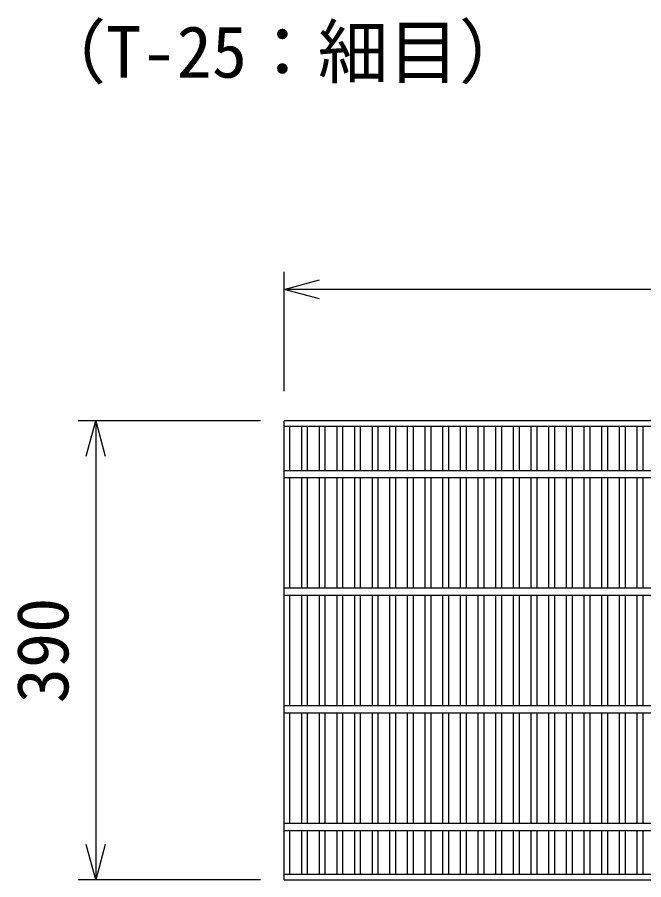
# Model space of a CAD drawing. Units: millimetres, scale not verified. Extents: x -16800 to 16800, y -5940 to 5940.
# Drawn here: x -2705 to -2173, y 142 to 875 of the extents above; entities that cross this region are included whole.
import ezdxf
from ezdxf.enums import TextEntityAlignment as Align

# ---------------------------------------------------------------- set-up
doc = ezdxf.new("R2010")
doc.units = ezdxf.units.MM
doc.header["$LTSCALE"] = 20
doc.layers.add('0-0_DIM', color=7, linetype='Continuous', lineweight=25)
doc.layers.add('0-2_HATCH', color=6, linetype='Continuous', lineweight=25)
doc.styles.add('ＭＳ ゴシック', font='')
doc.styles.get('ＭＳ ゴシック').set_extended_font_data('MS Gothic')

msp = doc.modelspace()

# ---------------------------------------------------------------- linework, layer by layer
at = {"layer": '0-0_DIM'}
for p, q in [((-2478.07, 557.29), (-2478.07, 658.88)), ((-1483.07, 643.88), (-2478.07, 643.88)), ((-2498.07, 532.07), (-2653.07, 532.07)), ((-2638.07, 532.07), (-2638.07, 142.07)), ((-2498.07, 142.07), (-2653.07, 142.07))]:
    msp.add_line(p, q, dxfattribs=at)
for points in [[(-2448.07, 635.84), (-2478.07, 643.88), (-2448.07, 651.92)], [(-2646.1, 502.07), (-2638.07, 532.07), (-2630.03, 502.07)], [(-2630.03, 172.07), (-2638.07, 142.07), (-2646.1, 172.07)]]:
    msp.add_lwpolyline(points, dxfattribs=at)
at = {"layer": '0-2_HATCH'}
for p, q in [((-2478.07, 142.07), (-2478.07, 532.07)), ((-1483.07, 532.07), (-2478.07, 532.07)), ((-2478.07, 527.57), (-1483.07, 527.57)), ((-2473.07, 490.07), (-2473.07, 527.57)), ((-2463.07, 490.07), (-2463.07, 527.57)), ((-2458.07, 490.07), (-2458.07, 527.57)), ((-2448.07, 490.07), (-2448.07, 527.57)), ((-2443.07, 490.07), (-2443.07, 527.57)), ((-2433.07, 490.07), (-2433.07, 527.57)), ((-2428.07, 490.07), (-2428.07, 527.57)), ((-2418.07, 490.07), (-2418.07, 527.57)), ((-2413.07, 490.07), (-2413.07, 527.57)), ((-2403.07, 490.07), (-2403.07, 527.57)), ((-2398.07, 490.07), (-2398.07, 527.57)), ((-2388.07, 490.07), (-2388.07, 527.57)), ((-2383.07, 490.07), (-2383.07, 527.57)), ((-2373.07, 490.07), (-2373.07, 527.57)), ((-2368.07, 490.07), (-2368.07, 527.57)), ((-2358.07, 490.07), (-2358.07, 527.57)), ((-2353.07, 490.07), (-2353.07, 527.57)), ((-2343.07, 490.07), (-2343.07, 527.57)), ((-2338.07, 490.07), (-2338.07, 527.57)), ((-2328.07, 490.07), (-2328.07, 527.57)), ((-2323.07, 490.07), (-2323.07, 527.57)), ((-2313.07, 490.07), (-2313.07, 527.57)), ((-2308.07, 490.07), (-2308.07, 527.57)), ((-2298.07, 490.07), (-2298.07, 527.57)), ((-2293.07, 490.07), (-2293.07, 527.57)), ((-2283.07, 490.07), (-2283.07, 527.57)), ((-2278.07, 490.07), (-2278.07, 527.57)), ((-2268.07, 490.07), (-2268.07, 527.57)), ((-2263.07, 490.07), (-2263.07, 527.57)), ((-2253.07, 490.07), (-2253.07, 527.57)), ((-2248.07, 490.07), (-2248.07, 527.57)), ((-2238.07, 490.07), (-2238.07, 527.57)), ((-2233.07, 490.07), (-2233.07, 527.57)), ((-2223.07, 490.07), (-2223.07, 527.57)), ((-2218.07, 490.07), (-2218.07, 527.57)), ((-2208.07, 490.07), (-2208.07, 527.57)), ((-2203.07, 490.07), (-2203.07, 527.57)), ((-2193.07, 490.07), (-2193.07, 527.57)), ((-2188.07, 490.07), (-2188.07, 527.57)), ((-2178.07, 490.07), (-2178.07, 527.57)), ((-2173.07, 490.07), (-2173.07, 527.57)), ((-2478.07, 490.07), (-1483.07, 490.07)), ((-2478.07, 484.07), (-1483.07, 484.07)), ((-2473.07, 390.07), (-2473.07, 484.07)), ((-2463.07, 390.07), (-2463.07, 484.07)), ((-2458.07, 390.07), (-2458.07, 484.07)), ((-2448.07, 390.07), (-2448.07, 484.07)), ((-2443.07, 390.07), (-2443.07, 484.07)), ((-2433.07, 390.07), (-2433.07, 484.07)), ((-2428.07, 390.07), (-2428.07, 484.07)), ((-2418.07, 390.07), (-2418.07, 484.07)), ((-2413.07, 390.07), (-2413.07, 484.07)), ((-2403.07, 390.07), (-2403.07, 484.07)), ((-2398.07, 390.07), (-2398.07, 484.07)), ((-2388.07, 390.07), (-2388.07, 484.07)), ((-2383.07, 390.07), (-2383.07, 484.07)), ((-2373.07, 390.07), (-2373.07, 484.07)), ((-2368.07, 390.07), (-2368.07, 484.07)), ((-2358.07, 390.07), (-2358.07, 484.07)), ((-2353.07, 390.07), (-2353.07, 484.07)), ((-2343.07, 390.07), (-2343.07, 484.07)), ((-2338.07, 390.07), (-2338.07, 484.07)), ((-2328.07, 390.07), (-2328.07, 484.07)), ((-2323.07, 390.07), (-2323.07, 484.07)), ((-2313.07, 390.07), (-2313.07, 484.07)), ((-2308.07, 390.07), (-2308.07, 484.07)), ((-2298.07, 390.07), (-2298.07, 484.07)), ((-2293.07, 390.07), (-2293.07, 484.07)), ((-2283.07, 390.07), (-2283.07, 484.07)), ((-2278.07, 390.07), (-2278.07, 484.07)), ((-2268.07, 390.07), (-2268.07, 484.07)), ((-2263.07, 390.07), (-2263.07, 484.07)), ((-2253.07, 390.07), (-2253.07, 484.07)), ((-2248.07, 390.07), (-2248.07, 484.07)), ((-2238.07, 390.07), (-2238.07, 484.07)), ((-2233.07, 390.07), (-2233.07, 484.07)), ((-2223.07, 390.07), (-2223.07, 484.07)), ((-2218.07, 390.07), (-2218.07, 484.07)), ((-2208.07, 390.07), (-2208.07, 484.07)), ((-2203.07, 390.07), (-2203.07, 484.07)), ((-2193.07, 390.07), (-2193.07, 484.07)), ((-2188.07, 390.07), (-2188.07, 484.07)), ((-2178.07, 390.07), (-2178.07, 484.07)), ((-2173.07, 390.07), (-2173.07, 484.07)), ((-2478.07, 390.07), (-1483.07, 390.07)), ((-2478.07, 384.07), (-1483.07, 384.07)), ((-2473.07, 290.07), (-2473.07, 384.07)), ((-2463.07, 290.07), (-2463.07, 384.07)), ((-2458.07, 290.07), (-2458.07, 384.07)), ((-2448.07, 290.07), (-2448.07, 384.07)), ((-2443.07, 290.07), (-2443.07, 384.07)), ((-2433.07, 290.07), (-2433.07, 384.07)), ((-2428.07, 290.07), (-2428.07, 384.07)), ((-2418.07, 290.07), (-2418.07, 384.07)), ((-2413.07, 290.07), (-2413.07, 384.07)), ((-2403.07, 290.07), (-2403.07, 384.07)), ((-2398.07, 290.07), (-2398.07, 384.07)), ((-2388.07, 290.07), (-2388.07, 384.07)), ((-2383.07, 290.07), (-2383.07, 384.07)), ((-2373.07, 290.07), (-2373.07, 384.07)), ((-2368.07, 290.07), (-2368.07, 384.07)), ((-2358.07, 290.07), (-2358.07, 384.07)), ((-2353.07, 290.07), (-2353.07, 384.07)), ((-2343.07, 290.07), (-2343.07, 384.07)), ((-2338.07, 290.07), (-2338.07, 384.07)), ((-2328.07, 290.07), (-2328.07, 384.07)), ((-2323.07, 290.07), (-2323.07, 384.07)), ((-2313.07, 290.07), (-2313.07, 384.07)), ((-2308.07, 290.07), (-2308.07, 384.07)), ((-2298.07, 290.07), (-2298.07, 384.07)), ((-2293.07, 290.07), (-2293.07, 384.07)), ((-2283.07, 290.07), (-2283.07, 384.07)), ((-2278.07, 290.07), (-2278.07, 384.07)), ((-2268.07, 290.07), (-2268.07, 384.07)), ((-2263.07, 290.07), (-2263.07, 384.07)), ((-2253.07, 290.07), (-2253.07, 384.07)), ((-2248.07, 290.07), (-2248.07, 384.07)), ((-2238.07, 290.07), (-2238.07, 384.07)), ((-2233.07, 290.07), (-2233.07, 384.07)), ((-2223.07, 290.07), (-2223.07, 384.07)), ((-2218.07, 290.07), (-2218.07, 384.07)), ((-2208.07, 290.07), (-2208.07, 384.07)), ((-2203.07, 290.07), (-2203.07, 384.07)), ((-2193.07, 290.07), (-2193.07, 384.07)), ((-2188.07, 290.07), (-2188.07, 384.07)), ((-2178.07, 290.07), (-2178.07, 384.07)), ((-2173.07, 290.07), (-2173.07, 384.07)), ((-2478.07, 290.07), (-1483.07, 290.07)), ((-2478.07, 284.07), (-1483.07, 284.07)), ((-2473.07, 190.07), (-2473.07, 284.07)), ((-2463.07, 190.07), (-2463.07, 284.07)), ((-2458.07, 190.07), (-2458.07, 284.07)), ((-2448.07, 190.07), (-2448.07, 284.07)), ((-2443.07, 190.07), (-2443.07, 284.07)), ((-2433.07, 190.07), (-2433.07, 284.07)), ((-2428.07, 190.07), (-2428.07, 284.07)), ((-2418.07, 190.07), (-2418.07, 284.07)), ((-2413.07, 190.07), (-2413.07, 284.07)), ((-2403.07, 190.07), (-2403.07, 284.07)), ((-2398.07, 190.07), (-2398.07, 284.07)), ((-2388.07, 190.07), (-2388.07, 284.07)), ((-2383.07, 190.07), (-2383.07, 284.07)), ((-2373.07, 190.07), (-2373.07, 284.07)), ((-2368.07, 190.07), (-2368.07, 284.07)), ((-2358.07, 190.07), (-2358.07, 284.07)), ((-2353.07, 190.07), (-2353.07, 284.07)), ((-2343.07, 190.07), (-2343.07, 284.07)), ((-2338.07, 190.07), (-2338.07, 284.07)), ((-2328.07, 190.07), (-2328.07, 284.07)), ((-2323.07, 190.07), (-2323.07, 284.07)), ((-2313.07, 190.07), (-2313.07, 284.07)), ((-2308.07, 190.07), (-2308.07, 284.07)), ((-2298.07, 190.07), (-2298.07, 284.07)), ((-2293.07, 190.07), (-2293.07, 284.07)), ((-2283.07, 190.07), (-2283.07, 284.07)), ((-2278.07, 190.07), (-2278.07, 284.07)), ((-2268.07, 190.07), (-2268.07, 284.07)), ((-2263.07, 190.07), (-2263.07, 284.07)), ((-2253.07, 190.07), (-2253.07, 284.07)), ((-2248.07, 190.07), (-2248.07, 284.07)), ((-2238.07, 190.07), (-2238.07, 284.07)), ((-2233.07, 190.07), (-2233.07, 284.07)), ((-2223.07, 190.07), (-2223.07, 284.07)), ((-2218.07, 190.07), (-2218.07, 284.07)), ((-2208.07, 190.07), (-2208.07, 284.07)), ((-2203.07, 190.07), (-2203.07, 284.07)), ((-2193.07, 190.07), (-2193.07, 284.07)), ((-2188.07, 190.07), (-2188.07, 284.07)), ((-2178.07, 190.07), (-2178.07, 284.07)), ((-2173.07, 190.07), (-2173.07, 284.07)), ((-2478.07, 190.07), (-1483.07, 190.07)), ((-2478.07, 184.07), (-1483.07, 184.07)), ((-2473.07, 146.57), (-2473.07, 184.07)), ((-2463.07, 146.57), (-2463.07, 184.07)), ((-2458.07, 146.57), (-2458.07, 184.07)), ((-2448.07, 146.57), (-2448.07, 184.07)), ((-2443.07, 146.57), (-2443.07, 184.07)), ((-2433.07, 146.57), (-2433.07, 184.07)), ((-2428.07, 146.57), (-2428.07, 184.07)), ((-2418.07, 146.57), (-2418.07, 184.07)), ((-2413.07, 146.57), (-2413.07, 184.07)), ((-2403.07, 146.57), (-2403.07, 184.07)), ((-2398.07, 146.57), (-2398.07, 184.07)), ((-2388.07, 146.57), (-2388.07, 184.07)), ((-2383.07, 146.57), (-2383.07, 184.07)), ((-2373.07, 146.57), (-2373.07, 184.07)), ((-2368.07, 146.57), (-2368.07, 184.07)), ((-2358.07, 146.57), (-2358.07, 184.07)), ((-2353.07, 146.57), (-2353.07, 184.07)), ((-2343.07, 146.57), (-2343.07, 184.07)), ((-2338.07, 146.57), (-2338.07, 184.07)), ((-2328.07, 146.57), (-2328.07, 184.07)), ((-2323.07, 146.57), (-2323.07, 184.07)), ((-2313.07, 146.57), (-2313.07, 184.07)), ((-2308.07, 146.57), (-2308.07, 184.07)), ((-2298.07, 146.57), (-2298.07, 184.07)), ((-2293.07, 146.57), (-2293.07, 184.07)), ((-2283.07, 146.57), (-2283.07, 184.07)), ((-2278.07, 146.57), (-2278.07, 184.07)), ((-2268.07, 146.57), (-2268.07, 184.07)), ((-2263.07, 146.57), (-2263.07, 184.07)), ((-2253.07, 146.57), (-2253.07, 184.07)), ((-2248.07, 146.57), (-2248.07, 184.07)), ((-2238.07, 146.57), (-2238.07, 184.07)), ((-2233.07, 146.57), (-2233.07, 184.07)), ((-2223.07, 146.57), (-2223.07, 184.07)), ((-2218.07, 146.57), (-2218.07, 184.07)), ((-2208.07, 146.57), (-2208.07, 184.07)), ((-2203.07, 146.57), (-2203.07, 184.07)), ((-2193.07, 146.57), (-2193.07, 184.07)), ((-2188.07, 146.57), (-2188.07, 184.07)), ((-2178.07, 146.57), (-2178.07, 184.07)), ((-2173.07, 146.57), (-2173.07, 184.07)), ((-1483.07, 146.57), (-2478.07, 146.57)), ((-2478.07, 142.07), (-1483.07, 142.07))]:
    msp.add_line(p, q, dxfattribs=at)

# ---------------------------------------------------------------- texts
at = {"layer": '0-0_DIM', "style": 'ＭＳ ゴシック'}
msp.add_text('（T-25：細目）', height=43.99, dxfattribs=at).set_placement((-2689.2, 810.66), align=Align.BOTTOM_LEFT)
msp.add_text('390', height=43.99, rotation=90, dxfattribs=at).set_placement((-2648.07, 292.07), align=Align.BOTTOM_LEFT)

doc.saveas('drawing.dxf')
